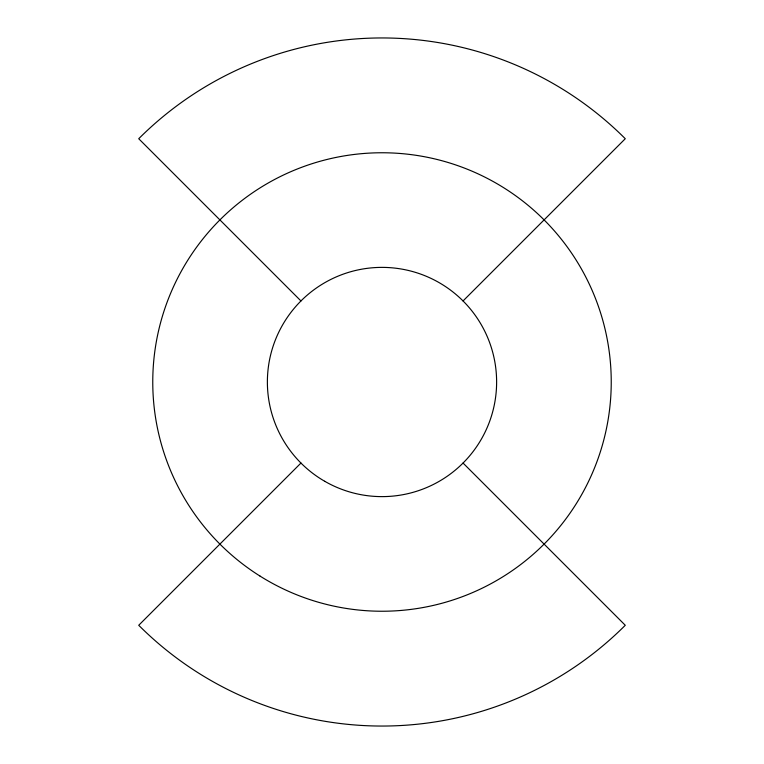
<?xml version="1.0" encoding="UTF-8"?>
<svg xmlns="http://www.w3.org/2000/svg" width="764" height="764" viewBox="0 0 764 764"><rect width="100%" height="100%" fill="white"/><g stroke="black" fill="none" stroke-linecap="round" stroke-linejoin="round"><path stroke-width="1.15" d="M300.949 463.051L138.723 625.277A344.039 344.039 0 0 0 625.277 625.277L463.051 463.051M463.051 300.949L625.277 138.723A344.039 344.039 0 0 0 138.723 138.723L300.949 300.949M324.69 481.263A114.619 114.619 0 0 0 496.619 382A114.619 114.619 0 0 0 324.69 282.737A114.619 114.619 0 0 0 324.69 481.263M260.037 576.094A229.229 229.229 0 0 0 611.076 390.576A229.229 229.229 0 0 0 274.887 179.33A229.229 229.229 0 0 0 260.037 576.094"/></g></svg>
